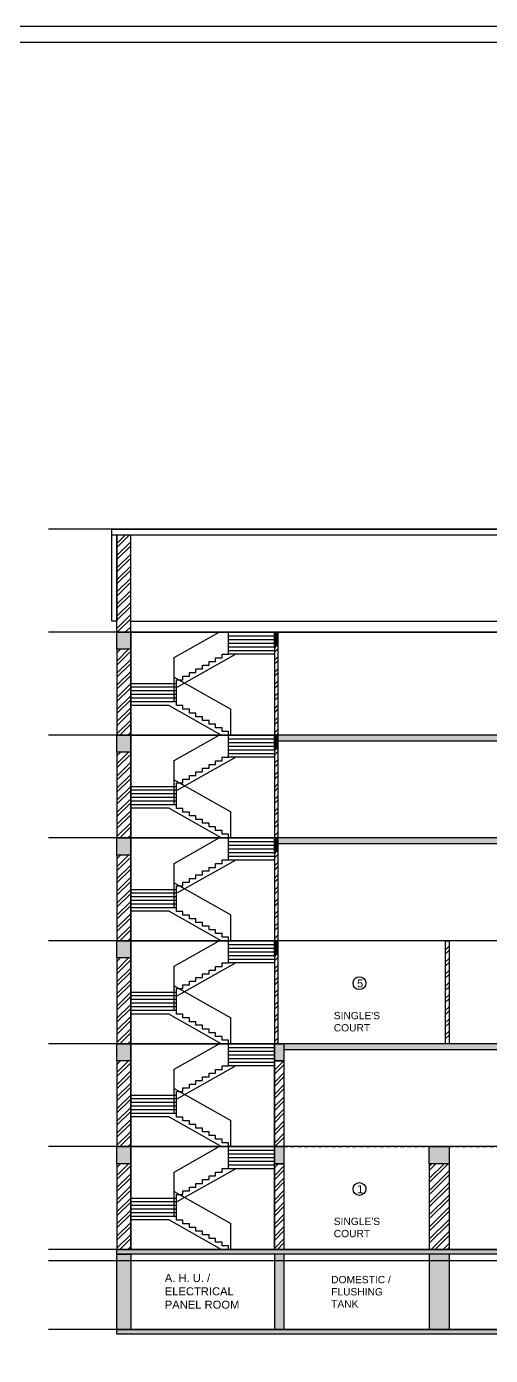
# Model space of a CAD drawing. Header units: millimetres. Extents: x -634016 to -633680, y -35980 to -35884.
# Drawn here: x -633911.2 to -633890.9, y -35942.3 to -35884.1 of the extents above; entities that cross this region are included whole.
import ezdxf

# ---------------------------------------------------------------- set-up
doc = ezdxf.new("R2010")
doc.units = ezdxf.units.MM
doc.header["$LTSCALE"] = 200
doc.header["$MEASUREMENT"] = 0
doc.linetypes.add('HIDDEN', pattern=[0.375, 0.25, -0.125])
doc.linetypes.add('SECTION 1$0$LEVELS$0$CENTER', pattern=[50.8, 31.75, -6.35, 6.35, -6.35])
doc.layers.get('0').update_dxf_attribs({"linetype": 'CONTINUOUS'})
for name, color, linetype in [('a-grid', 251, 'SECTION 1$0$LEVELS$0$CENTER'), ('a-rcc', 7, 'CONTINUOUS'), ('COL', 253, 'CONTINUOUS'), ('hatch', 253, 'CONTINUOUS'), ('STAIR', 252, 'CONTINUOUS'), ('Wall', 7, 'CONTINUOUS')]:
    doc.layers.add(name, color=color, linetype=linetype)
doc.layers.add('LEGEND', color=3, linetype='CONTINUOUS', lineweight=25)
doc.styles.add('style1', font='arial.ttf', dxfattribs={"height": 6})
pattern_1 = [(45, (1802.45413, -252.8565), (-0.26516504294, 0.26516504294), []), (45, (1802.6309, -252.8565), (-0.26516504294, 0.26516504294), [])]

# ---------------------------------------------------------------- blocks, each defined once
blk = doc.blocks.new('str ele 2m')
at = {"color": 2}
for p, q in [((1.9, -1.112), (3.873, 0)), ((1.9, -3.054), (1.9, -1.112)), ((1.9, -1.964), (4.38, -3.362)), ((4.38, -4.5), (4.38, -3.362))]:
    blk.add_line(p, q, dxfattribs=at)
at = {"layer": 'STAIR'}
for p, q in [((4.28, -0.804), (4.28, 0)), ((4.28, -0.161), (6.28, -0.161)), ((4.28, -0.321), (6.28, -0.321)), ((4.28, -0.482), (6.28, -0.482)), ((2, -2.422), (4.604, -0.954)), ((4.28, -0.643), (6.28, -0.643)), ((4.28, -0.954), (6.28, -0.954)), ((2, -3.054), (2, -2.25)), ((2, -2.411), (0, -2.411)), ((2, -2.571), (0, -2.571)), ((2, -2.732), (0, -2.732)), ((2, -2.893), (0, -2.893)), ((1.676, -3.204), (0, -3.204)), ((1.676, -3.204), (3.975, -4.5))]:
    blk.add_line(p, q, dxfattribs=at)
blk.add_lwpolyline([(6.28, -4.5), (0, -4.5), (0, 0), (6.28, 0)], close=True, dxfattribs=at)
for points in [[(0, -2.25), (2, -2.25), (2, -2.089), (2.285, -2.089), (2.285, -1.929), (2.57, -1.929), (2.57, -1.768), (2.855, -1.768), (2.855, -1.607), (3.14, -1.607), (3.14, -1.446), (3.425, -1.446), (3.425, -1.286), (3.71, -1.286), (3.71, -1.125), (3.995, -1.125), (3.995, -0.964), (4.28, -0.964), (4.28, -0.804), (6.28, -0.804)], [(4.28, -4.5), (4.28, -4.339), (3.995, -4.339), (3.995, -4.179), (3.71, -4.179), (3.71, -4.018), (3.425, -4.018), (3.425, -3.857), (3.14, -3.857), (3.14, -3.696), (2.855, -3.696), (2.855, -3.536), (2.57, -3.536), (2.57, -3.375), (2.285, -3.375), (2.285, -3.214), (2, -3.214), (2, -3.054), (0, -3.054)]]:
    blk.add_lwpolyline(points, dxfattribs=at)

msp = doc.modelspace()

# ---------------------------------------------------------------- hatches: boundary and pattern name
h = msp.add_hatch()
h.set_pattern_fill('ANSI32', color=8, style=0)
h.set_pattern_definition([(45, (1802.45413, -286.7339), (-0.26516504294, 0.26516504294), []), (45, (1802.6309, -286.7339), (-0.26516504294, 0.26516504294), [])])
h.paths.add_polyline_path([(-633906.664, -35906.376), (-633907.264, -35906.376), (-633907.264, -35910.143), (-633907.264, -35910.626), (-633906.664, -35910.626)])
h = msp.add_hatch()
h.set_pattern_fill('ANSI32', color=8, style=0)
h.set_pattern_definition([(45, (1802.45413, -230.3565), (-0.26516504294, 0.26516504294), []), (45, (1802.6309, -230.3565), (-0.26516504294, 0.26516504294), [])])
h.paths.add_polyline_path([(-633906.664, -35911.376), (-633907.264, -35911.376), (-633907.264, -35915.126), (-633906.664, -35915.126)])
h = msp.add_hatch()
h.set_pattern_fill('ANSI32', color=8, style=0)
h.set_pattern_definition([(45, (1148.93354, 1.2929), (-0.26516504294, 0.26516504294), []), (45, (1149.1103, 1.2929), (-0.26516504294, 0.26516504294), [])])
h.paths.add_polyline_path([(-633900.234, -35911.226), (-633900.384, -35911.226), (-633900.384, -35915.126), (-633900.234, -35915.126)])
h = msp.add_hatch()
h.set_pattern_fill('ANSI32', color=8, style=0)
h.set_pattern_definition([(45, (1802.45413, -234.8565), (-0.26516504294, 0.26516504294), []), (45, (1802.6309, -234.8565), (-0.26516504294, 0.26516504294), [])])
h.paths.add_polyline_path([(-633906.664, -35915.876), (-633907.264, -35915.876), (-633907.264, -35919.626), (-633906.664, -35919.626)])
h = msp.add_hatch()
h.set_pattern_fill('ANSI32', color=8, style=0)
h.set_pattern_definition([(45, (1148.93354, -3.2071), (-0.26516504294, 0.26516504294), []), (45, (1149.1103, -3.2071), (-0.26516504294, 0.26516504294), [])])
h.paths.add_polyline_path([(-633900.234, -35915.726), (-633900.384, -35915.726), (-633900.384, -35919.626), (-633900.234, -35919.626)])
h = msp.add_hatch()
h.set_pattern_fill('ANSI32', color=8, style=0)
h.set_pattern_definition([(45, (743.5518, -25.96078), (-0.26516504294, 0.26516504294), []), (45, (743.7286, -25.96078), (-0.26516504294, 0.26516504294), [])])
h.paths.add_polyline_path([(-633892.745, -35924.126), (-633892.895, -35924.126), (-633892.895, -35928.626), (-633892.745, -35928.626)])
h.paths.add_polyline_path([(-633886.075, -35924.376), (-633886.225, -35924.376), (-633886.225, -35928.626), (-633886.075, -35928.626)])
h.paths.add_polyline_path([(-633886.075, -35919.876), (-633886.225, -35919.876), (-633886.225, -35924.126), (-633886.075, -35924.126)])
h = msp.add_hatch()
h.set_pattern_fill('ANSI32', color=8, style=0)
h.set_pattern_definition([(45, (1802.45413, -239.3565), (-0.26516504294, 0.26516504294), []), (45, (1802.6309, -239.3565), (-0.26516504294, 0.26516504294), [])])
h.paths.add_polyline_path([(-633906.664, -35920.376), (-633907.264, -35920.376), (-633907.264, -35924.126), (-633906.664, -35924.126)])
h = msp.add_hatch()
h.set_pattern_fill('ANSI32', color=8, style=0)
h.set_pattern_definition([(45, (1148.93354, -7.7071), (-0.26516504294, 0.26516504294), []), (45, (1149.1103, -7.7071), (-0.26516504294, 0.26516504294), [])])
h.paths.add_polyline_path([(-633900.234, -35920.226), (-633900.384, -35920.226), (-633900.384, -35924.126), (-633900.234, -35924.126)])
h = msp.add_hatch()
h.set_pattern_fill('ANSI32', color=8, style=0)
h.set_pattern_definition([(45, (1148.93354, -12.2071), (-0.26516504294, 0.26516504294), []), (45, (1149.1103, -12.2071), (-0.26516504294, 0.26516504294), [])])
h.paths.add_polyline_path([(-633900.234, -35924.726), (-633900.384, -35924.726), (-633900.384, -35928.626), (-633900.234, -35928.626)])
h = msp.add_hatch()
h.set_pattern_fill('ANSI32', color=8, style=0)
h.set_pattern_definition([(45, (1802.45413, -243.8565), (-0.26516504294, 0.26516504294), []), (45, (1802.6309, -243.8565), (-0.26516504294, 0.26516504294), [])])
h.paths.add_polyline_path([(-633906.664, -35924.876), (-633907.264, -35924.876), (-633907.264, -35928.626), (-633906.664, -35928.626)])
h = msp.add_hatch()
h.set_pattern_fill('ANSI32', color=8, style=0)
h.set_pattern_definition([(45, (1802.45413, -248.3565), (-0.26516504294, 0.26516504294), []), (45, (1802.6309, -248.3565), (-0.26516504294, 0.26516504294), [])])
h.paths.add_polyline_path([(-633906.664, -35929.376), (-633907.264, -35929.376), (-633907.264, -35933.126), (-633906.664, -35933.126)])
h = msp.add_hatch()
h.set_pattern_fill('ANSI32', color=8, style=0)
h.set_pattern_definition([(45, (1065.3678, -25.96078), (-0.26516504294, 0.26516504294), []), (45, (1065.54456, -25.96078), (-0.26516504294, 0.26516504294), [])])
h.paths.add_polyline_path([(-633899.964, -35933.126), (-633900.384, -35933.126), (-633900.384, -35929.376), (-633899.964, -35929.376)])
h = msp.add_hatch()
h.set_pattern_fill('ANSI32', color=8, style=0)
h.set_pattern_definition(pattern_1)
h.paths.add_polyline_path([(-633899.964, -35933.876), (-633900.384, -35933.876), (-633900.384, -35937.626), (-633899.964, -35937.626)])
h.paths.add_polyline_path([(-633892.745, -35933.876), (-633893.612, -35933.876), (-633893.612, -35937.626), (-633892.745, -35937.626)])
h.paths.add_polyline_path([(-633886.068, -35933.126), (-633886.226, -35933.126), (-633886.226, -35937.626), (-633886.068, -35937.626)])
h.paths.add_polyline_path([(-633879.44, -35933.126), (-633879.548, -35933.126), (-633879.548, -35937.626), (-633879.44, -35937.626)])
h = msp.add_hatch()
h.set_pattern_fill('ANSI32', color=8, style=0)
h.set_pattern_definition(pattern_1)
h.paths.add_polyline_path([(-633906.664, -35933.876), (-633907.264, -35933.876), (-633907.264, -35937.626), (-633906.664, -35937.626)])
at = {"layer": 'COL'}
h = msp.add_hatch(color=256, dxfattribs=at)
h.dxf.hatch_style = 1
h.paths.add_polyline_path([(-633906.664, -35910.626), (-633907.264, -35910.626), (-633907.264, -35911.376), (-633906.664, -35911.376)])
h = msp.add_hatch(color=256, dxfattribs=at)
h.dxf.hatch_style = 1
h.paths.add_polyline_path([(-633900.234, -35910.626), (-633900.384, -35910.626), (-633900.384, -35911.226), (-633900.234, -35911.226)])
h = msp.add_hatch(color=256, dxfattribs=at)
h.dxf.hatch_style = 1
h.paths.add_polyline_path([(-633907.264, -35915.126), (-633907.264, -35915.876), (-633906.664, -35915.876), (-633906.664, -35915.126)])
h = msp.add_hatch(color=256, dxfattribs=at)
h.dxf.hatch_style = 1
h.paths.add_polyline_path([(-633900.234, -35915.126), (-633900.384, -35915.126), (-633900.384, -35915.726), (-633900.234, -35915.726)])
h = msp.add_hatch(color=256, dxfattribs=at)
h.dxf.hatch_style = 1
h.paths.add_polyline_path([(-633870.588, -35915.126), (-633900.234, -35915.126), (-633900.234, -35915.376), (-633870.588, -35915.376)])
h = msp.add_hatch(color=256, dxfattribs=at)
h.dxf.hatch_style = 1
h.paths.add_polyline_path([(-633906.664, -35919.626), (-633907.264, -35919.626), (-633907.264, -35920.376), (-633906.664, -35920.376)])
h = msp.add_hatch(color=256, dxfattribs=at)
h.dxf.hatch_style = 1
h.paths.add_polyline_path([(-633900.234, -35919.626), (-633900.384, -35919.626), (-633900.384, -35920.226), (-633900.234, -35920.226)])
h = msp.add_hatch(color=256, dxfattribs=at)
h.dxf.hatch_style = 1
h.paths.add_polyline_path([(-633870.588, -35919.626), (-633900.234, -35919.626), (-633900.234, -35919.876), (-633870.588, -35919.876)])
h = msp.add_hatch(color=256, dxfattribs=at)
h.dxf.hatch_style = 1
h.paths.add_polyline_path([(-633906.664, -35924.126), (-633907.264, -35924.126), (-633907.264, -35924.876), (-633906.664, -35924.876)])
h = msp.add_hatch(color=256, dxfattribs=at)
h.dxf.hatch_style = 1
h.paths.add_polyline_path([(-633900.234, -35924.126), (-633900.384, -35924.126), (-633900.384, -35924.726), (-633900.234, -35924.726)])
h = msp.add_hatch(color=256, dxfattribs=at)
h.dxf.hatch_style = 1
h.paths.add_polyline_path([(-633907.264, -35929.376), (-633906.664, -35929.376), (-633906.664, -35928.626), (-633907.264, -35928.626)])
h = msp.add_hatch(color=256, dxfattribs=at)
h.dxf.hatch_style = 1
h.paths.add_polyline_path([(-633900.384, -35928.626), (-633899.964, -35928.626), (-633899.964, -35929.376), (-633900.384, -35929.376)])
h = msp.add_hatch(color=256, dxfattribs=at)
h.dxf.hatch_style = 1
h.paths.add_polyline_path([(-633870.588, -35928.626), (-633899.964, -35928.626), (-633899.964, -35928.876), (-633870.588, -35928.876)])
h = msp.add_hatch(color=256, dxfattribs=at)
h.dxf.hatch_style = 1
h.paths.add_polyline_path([(-633907.264, -35933.126), (-633907.264, -35933.876), (-633906.664, -35933.876), (-633906.664, -35933.126)])
h = msp.add_hatch(color=256, dxfattribs=at)
h.dxf.hatch_style = 1
h.paths.add_polyline_path([(-633900.384, -35933.126), (-633899.964, -35933.126), (-633899.964, -35933.876), (-633900.384, -35933.876)])
h = msp.add_hatch(color=256, dxfattribs=at)
h.dxf.hatch_style = 1
h.paths.add_polyline_path([(-633892.745, -35933.876), (-633893.612, -35933.876), (-633893.612, -35933.126), (-633892.745, -35933.126)])
h = msp.add_hatch(color=256, dxfattribs=at)
h.dxf.hatch_style = 1
h.paths.add_polyline_path([(-633870.588, -35937.826), (-633870.588, -35937.626), (-633907.264, -35937.626), (-633907.264, -35937.826)])
h = msp.add_hatch(color=256, dxfattribs=at)
h.dxf.hatch_style = 1
h.paths.add_polyline_path([(-633906.664, -35941.126), (-633907.264, -35941.126), (-633907.264, -35937.826), (-633906.664, -35937.826)])
h = msp.add_hatch(color=256, dxfattribs=at)
h.dxf.hatch_style = 1
h.paths.add_polyline_path([(-633899.964, -35937.826), (-633900.384, -35937.826), (-633900.384, -35938.126), (-633899.964, -35938.126)])
h.paths.add_polyline_path([(-633899.964, -35938.126), (-633900.384, -35938.126), (-633900.384, -35941.126), (-633899.964, -35941.126)])
h = msp.add_hatch(color=256, dxfattribs=at)
h.dxf.hatch_style = 1
h.paths.add_polyline_path([(-633892.745, -35937.826), (-633893.612, -35937.826), (-633893.612, -35938.126), (-633892.745, -35938.126)])
h = msp.add_hatch(color=256, dxfattribs=at)
h.dxf.hatch_style = 1
h.paths.add_polyline_path([(-633892.745, -35938.126), (-633893.612, -35938.126), (-633893.612, -35941.126), (-633892.745, -35941.126)])
h = msp.add_hatch(color=256, dxfattribs=at)
h.dxf.hatch_style = 1
h.paths.add_polyline_path([(-633865.351, -35941.326), (-633865.351, -35941.126), (-633907.264, -35941.126), (-633907.264, -35941.326)])

# ---------------------------------------------------------------- linework, layer by layer
for p, q in [((-633900.384, -35910.626), (-633900.384, -35915.126)), ((-633900.234, -35910.626), (-633900.234, -35915.126)), ((-633900.384, -35915.126), (-633900.384, -35919.626)), ((-633900.234, -35915.126), (-633900.234, -35919.626)), ((-633900.384, -35919.626), (-633900.384, -35924.126)), ((-633900.234, -35919.626), (-633900.234, -35924.126)), ((-633900.384, -35924.126), (-633900.384, -35928.626)), ((-633900.234, -35924.126), (-633900.234, -35928.626)), ((-633900.384, -35937.826), (-633900.384, -35941.126)), ((-633899.964, -35937.826), (-633899.964, -35941.126)), ((-633893.612, -35937.826), (-633893.612, -35941.126)), ((-633892.745, -35937.826), (-633892.745, -35941.126))]:
    msp.add_line(p, q)
for points in [[(-633851.567, -35977.469), (-633851.567, -35884.139), (-634016.395, -35884.139), (-634016.395, -35977.469)], [(-633852.268, -35976.767), (-633852.268, -35884.84), (-634015.694, -35884.84), (-634015.694, -35976.767)], [(-633900.384, -35910.626), (-633900.234, -35910.626), (-633900.234, -35911.226), (-633900.384, -35911.226)], [(-633900.384, -35915.126), (-633900.234, -35915.126), (-633900.234, -35915.726), (-633900.384, -35915.726)], [(-633900.384, -35919.626), (-633900.234, -35919.626), (-633900.234, -35920.226), (-633900.384, -35920.226)], [(-633900.384, -35924.126), (-633900.234, -35924.126), (-633900.234, -35924.726), (-633900.384, -35924.726)], [(-633899.964, -35933.126), (-633900.384, -35933.126), (-633900.384, -35929.376), (-633899.964, -35929.376)], [(-633899.964, -35937.626), (-633900.384, -35937.626), (-633900.384, -35933.876), (-633899.964, -35933.876)]]:
    msp.add_lwpolyline(points, close=True)
for points in [[(-633900.384, -35928.626), (-633899.964, -35928.626), (-633899.964, -35929.376), (-633900.384, -35929.376), (-633900.384, -35928.626)], [(-633900.384, -35933.126), (-633899.964, -35933.126), (-633899.964, -35933.876), (-633900.384, -35933.876), (-633900.384, -35933.126)]]:
    msp.add_lwpolyline(points)
at = {"layer": 'a-grid', "ltscale": 0.2}
for p, q in [((-633853.437, -35906.126), (-633910.26, -35906.126)), ((-633853.437, -35910.626), (-633910.26, -35910.626)), ((-633853.437, -35915.126), (-633910.26, -35915.126)), ((-633853.437, -35919.626), (-633910.26, -35919.626)), ((-633853.437, -35924.126), (-633910.26, -35924.126)), ((-633853.437, -35928.626), (-633910.26, -35928.626)), ((-633853.437, -35933.126), (-633910.26, -35933.126)), ((-633853.437, -35938.126), (-633910.26, -35938.126)), ((-633853.437, -35941.126), (-633910.26, -35941.126))]:
    msp.add_line(p, q, dxfattribs=at)
msp.add_lwpolyline([(-633853.437, -35936.85), (-633858.696, -35936.85), (-633858.895, -35937.626), (-633910.26, -35937.626)], dxfattribs=at)
at = {"layer": 'a-rcc'}
for points in [[(-633907.264, -35910.626), (-633906.664, -35910.626)], [(-633906.664, -35910.626), (-633906.664, -35911.376), (-633907.264, -35911.376), (-633907.264, -35910.626)], [(-633906.664, -35910.626), (-633865.351, -35910.626), (-633865.351, -35911.376), (-633865.701, -35911.376), (-633865.701, -35910.626)], [(-633907.264, -35915.126), (-633906.664, -35915.126)], [(-633906.664, -35915.126), (-633906.664, -35915.876), (-633907.264, -35915.876), (-633907.264, -35915.126)], [(-633907.264, -35919.626), (-633906.664, -35919.626)], [(-633906.664, -35919.626), (-633906.664, -35920.376), (-633907.264, -35920.376), (-633907.264, -35919.626)], [(-633907.264, -35924.126), (-633906.664, -35924.126)], [(-633906.664, -35924.126), (-633906.664, -35924.876), (-633907.264, -35924.876), (-633907.264, -35924.126)], [(-633907.264, -35928.626), (-633906.664, -35928.626)], [(-633906.664, -35928.626), (-633906.664, -35929.376), (-633907.264, -35929.376), (-633907.264, -35928.626)], [(-633907.264, -35933.126), (-633906.664, -35933.126)], [(-633906.664, -35933.126), (-633906.664, -35933.876), (-633907.264, -35933.876), (-633907.264, -35933.126)]]:
    msp.add_lwpolyline(points, dxfattribs=at)
for points in [[(-633870.588, -35915.126), (-633900.234, -35915.126), (-633900.234, -35915.376), (-633870.588, -35915.376)], [(-633870.588, -35919.626), (-633900.234, -35919.626), (-633900.234, -35919.876), (-633870.588, -35919.876)], [(-633870.588, -35928.626), (-633899.964, -35928.626), (-633899.964, -35928.876), (-633870.588, -35928.876)], [(-633870.588, -35937.826), (-633907.264, -35937.826), (-633907.264, -35937.626), (-633870.588, -35937.626)], [(-633906.664, -35941.126), (-633907.264, -35941.126), (-633907.264, -35937.826), (-633906.664, -35937.826)], [(-633865.351, -35941.326), (-633907.264, -35941.326), (-633907.264, -35941.126), (-633865.351, -35941.126)]]:
    msp.add_lwpolyline(points, close=True, dxfattribs=at)
at = {"layer": 'a-rcc', "linetype": 'HIDDEN', "ltscale": 0.004}
msp.add_lwpolyline([(-633900.287, -35933.126), (-633872.888, -35933.126)], dxfattribs=at)
at = {"layer": 'hatch'}
for centre in [(-633896.664, -35925.979), (-633896.664, -35934.979)]:
    msp.add_circle(centre, 0.28, dxfattribs=at)
at = {"layer": 'Wall'}
for p, q in [((-633907.264, -35906.376), (-633865.351, -35906.376)), ((-633906.664, -35910.626), (-633906.664, -35906.376)), ((-633906.664, -35910.143), (-633865.701, -35910.143)), ((-633907.264, -35911.376), (-633907.264, -35915.126)), ((-633906.664, -35911.376), (-633906.664, -35915.126)), ((-633907.264, -35915.876), (-633907.264, -35919.626)), ((-633906.664, -35915.876), (-633906.664, -35919.626)), ((-633907.264, -35920.376), (-633907.264, -35924.126)), ((-633906.664, -35920.376), (-633906.664, -35924.126)), ((-633907.264, -35924.876), (-633907.264, -35928.626)), ((-633906.664, -35924.876), (-633906.664, -35928.626)), ((-633907.264, -35929.376), (-633907.264, -35933.126)), ((-633906.664, -35929.376), (-633906.664, -35933.126)), ((-633907.264, -35933.876), (-633907.264, -35937.626)), ((-633906.664, -35933.876), (-633906.664, -35937.626)), ((-633900.384, -35933.876), (-633900.384, -35937.626)), ((-633899.964, -35933.876), (-633899.964, -35937.626)), ((-633893.612, -35933.876), (-633893.612, -35937.626)), ((-633892.745, -35933.876), (-633892.745, -35937.626)), ((-633906.664, -35937.826), (-633906.664, -35938.126))]:
    msp.add_line(p, q, dxfattribs=at)
for points in [[(-633907.494, -35906.376), (-633907.494, -35906.126), (-633865.121, -35906.126)], [(-633865.351, -35906.376), (-633865.351, -35910.626), (-633907.264, -35910.626), (-633907.264, -35906.376)]]:
    msp.add_lwpolyline(points, dxfattribs=at)
for points in [[(-633907.264, -35910.143), (-633907.494, -35910.143), (-633907.494, -35906.376), (-633907.264, -35906.376)], [(-633892.745, -35928.626), (-633892.895, -35928.626), (-633892.895, -35924.126), (-633892.745, -35924.126)], [(-633892.745, -35933.876), (-633893.612, -35933.876), (-633893.612, -35933.126), (-633892.745, -35933.126)]]:
    msp.add_lwpolyline(points, close=True, dxfattribs=at)

# ---------------------------------------------------------------- block references
at = {"color": 1}
for p in [(-633906.664, -35910.626), (-633906.664, -35915.126), (-633906.664, -35919.626), (-633906.664, -35924.126), (-633906.664, -35928.626), (-633906.664, -35933.126)]:
    msp.add_blockref('str ele 2m', p, dxfattribs=at)

# ---------------------------------------------------------------- texts
at = {"layer": 'LEGEND', "color": 7, "attachment_point": 1, "style": 'style1'}
for s, insert, char_height, width in [('5', (-633896.769, -35925.813), 0.35, 8.94938), ("SINGLE'S COURT ", (-633897.786, -35927.235), 0.32, 3.24219), ('1', (-633896.769, -35934.813), 0.35, 8.94938), ("SINGLE'S COURT ", (-633897.786, -35936.235), 0.32, 3.24219), ('A. H. U. /\\PELECTRICAL PANEL ROOM ', (-633905.173, -35938.698), 0.35, 4.56526), ('DOMESTIC / FLUSHING TANK', (-633897.9, -35938.782), 0.32, 3.24219)]:
    msp.add_mtext(s, dxfattribs=dict(at, insert=insert, char_height=char_height, width=width))

doc.saveas('drawing.dxf')
